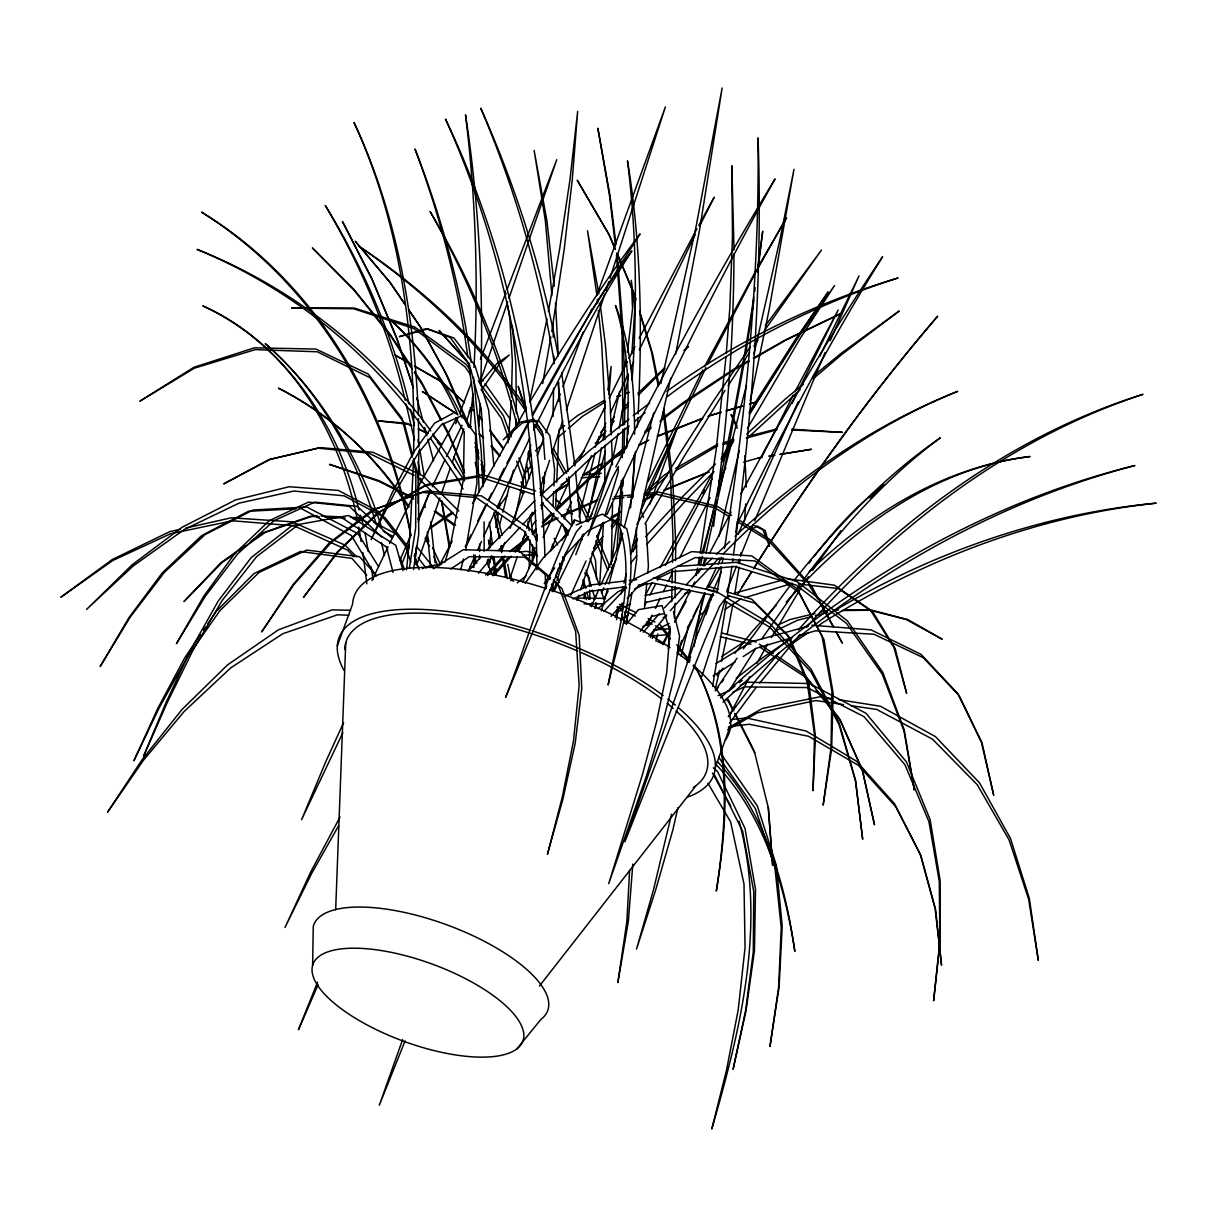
<?xml version="1.0" encoding="UTF-8"?>
<svg xmlns="http://www.w3.org/2000/svg" width="1217" height="1217" viewBox="0 0 1217 1217"><rect width="100%" height="100%" fill="white"/><g stroke="black" fill="none" stroke-linecap="round" stroke-linejoin="round"><path stroke-width="1.5" d="M612.547 502.621L611.314 564.521M413.552 459.128L410.19 532.027L406.584 569.708M413.582 453.576C415.803 340.851 401.458 225.693 353.995 122.43C396.848 213.781 414.312 314.716 418.405 414.936M479.528 558.999L479.559 555.256M479.589 551.529L479.665 544.075M634.3 454.869L632.551 498.118M634.605 434.15C634.361 390.733 631.684 346.267 615.467 305.497C629.934 351.165 629.28 399.861 626.618 447.217M674.994 603.236L674.324 618.053M675.055 597.699L675.207 586.609M675.252 582.913L675.42 569.982M675.541 560.733L675.77 544.105L672.742 479.817L668.544 444.296M733.942 253.608C733.851 334.797 727.705 415.895 717.3 496.369M734.003 249.85L731.828 165.725L732.497 236.509L729.835 307.931L726.29 353.143M624.093 452.648L624.473 428.293M624.519 424.55L624.929 398.324L623.165 330.72L617.156 253.684M312.602 965.507L313.271 926.32A124.59 45.866 20.1 0 1 458.003 929.164A124.59 45.866 20.1 0 1 541.017 1019.283L516.875 1048.887A111.751 41.135 20.1 0 1 335.786 1004.542A111.751 41.135 20.1 0 1 401.123 954.584A111.751 41.135 20.1 0 1 516.875 1048.887M480.73 384.876C483.636 294.636 479.239 204.121 465.502 114.839C475.832 198.569 478.616 283.196 473.991 367.428M553.005 416.564L553.583 388.238M622.267 457.653L622.845 429.282M622.921 425.509L622.054 332.667L616.487 255.144M671.693 601.746L671.997 586.761M672.073 583.019L672.347 569.906M672.499 562.421L673.001 538.066L670.445 474.797L663.402 412.228M532.194 563.73L532.62 545.003M511.383 400.667L508.98 431.883M511.475 396.894L512.342 361.084L509.862 318.702L507.367 303.946M529.136 568.4L529.988 539.952M603.48 522.306L599.662 585.407M604.727 480.715L605.032 445.118M638.18 413.81C642.348 329.381 641.298 244.358 627.47 160.796C636.628 233.527 637.358 307.125 632.095 380.176M335.664 909.829L345.75 642.759M418.07 503.245L418.77 450.853M472.82 393.836L470.158 427.76M552.533 517.423L552.685 513.711M553.02 506.272L553.659 491.425M553.902 485.857L554.617 469.138L549.841 435.762L538.644 420.473L522.534 422.786L503.23 439.793L520.237 422.177L534.05 419.241L542.934 433.906L544.866 459.387M555.652 506.622L556.397 489.721M556.732 482.206L558.801 431.472M515.612 428.43L516.084 419.089M516.373 413.476L515.886 363.351L512.19 325.517M536.819 539.663L537.001 535.997M620.579 529.228L619.27 545.977M620.776 525.501L622.526 491.896M622.83 486.298L623.119 480.7M629.6 870.398L626.861 921.588L617.856 982.575L628.368 921.33L632.81 864.07M477.262 456.618L477.673 449.073M478.935 426.422L480.183 403.77M621.385 480.304L616.958 549.978M631.897 353.569L634.772 309.377L631.304 280.321L632.551 308.738L627.44 352.291M483.408 483.408L484.655 464.742L481.263 408.866L469.473 364.704L450.26 337.383L426.026 328.62L399.343 336.653L427.882 328.94L453.956 338.022L475.026 365.663L488.656 410.144L493.904 466.339M744.5 520.906L745.671 503.99M668.3 648.707L669.928 626.177M609.093 394.384L611.147 366.53L607.815 390.003M635.472 451.568L630.573 507.869M637.282 427.03L637.982 417.598M415.027 560.763L416.062 547.726M726.001 356.9L716.052 450.883L700.14 553.309M552.031 549.506L552.351 545.779M508.006 442.836L508.66 435.534M541.535 508.828L542.037 503.321M542.888 494.163L544.912 472.166M644.402 608.257L646.668 584.343M647.718 573.298L648.402 565.935L646.014 524.314M623.302 477.992L611.816 561.326M626.405 447.947L627.379 438.561M627.774 434.804L628.55 427.304M623.956 590.397L624.367 586.624M737.304 521.408L735.798 532.392M716.843 500.111L713.527 526.276M757.628 272.197L762.709 231.215L757.689 268.851M487.135 563.562L487.606 559.835M489.021 548.669L491.136 531.935M581.787 540.059L582.502 534.446M732.482 562.406L732.969 558.664M733.455 554.937C752.638 416.868 762.953 277.293 758.039 137.886C759.591 275.407 746.447 412.761 724.465 548.426M754.677 291.426L755.179 287.668M739.069 567.274L734.87 593.181M739.556 563.577L740.058 559.881M740.544 556.199L741.031 552.503M616.654 619.712L618.19 608.5M632.049 592.709L626.192 623.728M633.859 579.642L636.704 559.09L636.369 527.813M413.521 569.556L418.724 534.233L418.465 476.942L413.658 458.824M621.872 607.298L622.419 603.586M753.932 300.097L745.443 355.638M726.595 601.411L712.599 686.434M727.158 597.699L731.98 566.148M628.504 375.414L619.194 428.156M722.153 563.334L723.02 557.736M409.368 568.172L415.682 527.919L415.864 471.527L413.065 460.832M474.432 565.175L475.588 557.766M753.795 297.039C740.818 382.975 723.643 468.241 703.411 552.746M542.676 383.583L550.799 337.063M551.773 331.496L564.14 249.759L572.249 179.857L577.664 111.371L570.012 179.386L559.668 248.816L548.35 311.537M744.804 359.319L724.739 467.647L706.012 553.142M696.246 575.535L697.539 568.126M698.193 564.429L699.486 557.021M694.07 646.44L702.163 600.453M716.935 592.983L721.529 567.046M732.893 604.286L727.325 633.814M596.878 473.854L601.533 447.78M602.856 440.326L603.845 434.743M495.775 527.28L498.483 512.327M499.153 508.584L500.172 502.971M532.331 562.026L535.008 547.346M536.347 539.998L537.351 534.506M671.571 814.143L653.499 889.764L636.537 949.032L655.598 890.159L672.925 829.675L677.93 807.723M603.982 411.529L605.381 404.379M530.718 444.798L514.913 518.609M533.654 429.966L534.385 426.254M619.681 391.372L610.432 431.427M624.488 367.169L625.964 359.73M675.739 353.873L699.638 229.511L722.137 87.989L695.668 228.72L660.877 383.598M547.011 318.915L529.867 400.18M588.754 512.889L596.543 475.71M611.543 464.498L618.038 433.617M719.582 670.415L715.337 688.852M721.514 661.257L726.564 637.48M670.81 377.924L630.984 553.994M750.159 401.108L768.931 310.746L793.986 169.315L779.884 239.749L753.992 353.949M573.603 523.584L574.424 519.948L582.335 522.656M703.076 565.844L704.749 558.588M595.113 453.028L579.049 516.799M597.243 443.916L598.931 436.629M739.267 450.64L719.08 536.119M698.604 572.903L699.471 569.237M700.353 565.57L702.528 556.412M626.177 574.028L623.971 583.126M653.696 412.928L624.184 527.767M688.716 625.477L681.003 656.1M605.473 451.188L585.864 521.241M615.361 617.521L618.084 606.659M621.248 593.987L623.058 586.746M460.711 569.845L463.464 558.968M465.746 549.901L476.958 482.906L475.512 434.712L461.943 415.529L441.299 424.839L418.07 453.439L394.43 493.341L371.109 539.648L392.178 492.779L413.552 452.328L434.53 423.181L452.922 413.308M499.594 525.014L501.906 515.871M502.834 512.205L509.284 486.587M510.212 482.921L513.452 470.112M681.672 640.431L677.869 654.989M746.508 385.12L718.699 492.383M704.78 593.926L687.133 662.231M655.857 641.1L657.743 633.935M713.847 510.486L701.829 553.659M488.367 566.787L491.318 555.895M497.692 532.301L498.666 528.68M622.724 533.213L608.987 583.886M601.411 610.888L607.466 589.287M695.774 575.215L697.295 569.83M698.801 564.445L700.825 557.249M445.057 562.148L451.34 540.591L463.434 479.589L464.24 431.944L455.751 417.963M555.819 584.221L553.461 591.264M556.945 580.676L565.966 552.32M602.674 523.036L580.615 589.834M604.955 515.917L618.19 472.211L618.388 466.583L612.562 477.657L588.039 535.602L611.527 464.088L589.058 520.085M604.773 294.088L566.361 410.099M605.929 290.559L608.804 281.751M609.96 278.221L665.395 106.944L598.064 291.715M552.062 587.765L553.233 584.19M555.606 577.041L558.542 568.096M701.737 676.622L716.387 632.247L725.697 597.851L719.612 606.218L704.993 639.701L624.869 841.753L696.55 636.719L713.056 593.379L710.637 600.468M562.771 420.854L552.016 453.12M540.013 488.975L549.612 460.3M517.179 556.975L509.969 578.41M518.974 551.605L525.592 531.935M526.794 528.361L532.209 512.266M577.025 600.453L578.82 595.143M705.83 614.631L708.842 605.777M452.207 462.475L463.829 428.84M466.278 421.767L473.002 402.31M480.319 381.119L492.535 345.811M493.144 344.046L507.732 301.77M508.949 298.256L556.747 159.686L507.063 289.57M416.594 565.373L439.93 497.92M441.163 494.376L450.366 467.784M633.007 551.575L637.404 539.192M649.772 504.492L677.397 427.76L640.857 510.973M402.599 1039.637L379.293 1105.279L405.094 1040.854M337.292 645.908L352.595 604.088A199.542 73.461 20.1 0 1 546.083 588.541M715.353 767.045L730.656 725.226M583.156 332.135L562.908 386.854M590.321 312.754L591.614 309.24M688.67 662.094L690.617 656.83M545.794 432.887L560.276 393.928M523.979 491.333L510.06 528.452M525.303 487.789L532.574 468.302M537.199 455.903L543.816 438.196M501.45 551.407L504.766 542.584M492.839 574.348L494.817 569.069M401.975 563.867L409.384 544.562M418.116 521.758L429.525 491.987M455.675 423.759L457.683 418.526M459.691 413.278L471.724 381.864M480.411 359.198L505.724 293.054M575.793 554.709L583.704 534.02M726.884 590.656L736.528 566.194M317.561 982.104L298.469 1029.719L318.093 984.766M737.898 562.695L739.297 559.212M740.697 555.728L753.308 524.375M754.707 520.891L825.035 352.565M550.358 551.392L561.919 524.04M399.937 560.292L410.996 534.598M594.854 608.47L597.06 603.282M564.125 518.914L571.458 501.83M576.584 489.873L591.508 455.706M697.417 627.135L711.61 594.428M830.237 340.577L859.019 275.894L819.68 356.398M713.862 589.271L721.362 572.051M417.75 519.157L430.788 490.147M591.264 606.751L598.688 589.789M702.757 597.882L704.993 592.755M570.819 595.265L586.062 560.946M601.517 592.938L603.784 587.781M605.29 584.343L616.608 558.527M595.265 447.171L605.807 423.257M738.034 534.263L798.2 401.823M677.245 652.738L704.537 592.953M468.378 570.727L475.33 555.195M477.642 550.008L481.506 541.382M483.818 536.195L495.441 510.805M600.97 584.708L622.252 537.366M652.206 638.484L653.742 635.046M596.862 536.971L603.039 523.264M643.504 498.498L705.936 367.61M610.432 413.035L628.246 373.802M630.573 368.69L633.722 361.875M432.339 486.739L444.92 459.783M343.605 722.639L325.73 761.796L301.573 819.695L342.814 732.74M522.61 582.319L536.012 552.99M543.117 537.458L554.1 513.711M647.459 625.249L652.175 615.133M706.103 589.545L716.509 567.457M496.992 507.459L529.745 438.135M606.903 514.7C658.99 400.865 714.105 288.338 775.046 178.945C718.106 272.76 665.562 369.207 615.802 466.993M556.458 508.691L568.963 481.932M639.321 349.964L695.287 234.47M371.976 580.479L387.995 546.844M718.121 564.08L721.346 557.295M579.262 460.209L605.047 406.737M647.976 481.795L702.817 369.922M655.4 608.394L660.238 598.292M663.448 591.553L666.673 584.829M668.285 581.452L672.316 573.04M533.852 429.601C563.775 368.599 594.991 308.053 631.866 250.9C594.413 302.729 562.893 358.483 532.407 414.601M554.054 591.462L578.775 540.865M792.115 403.466L797.044 393.274M799.523 388.162L838.163 310.061L794.99 391.798M446.533 456.481L462.08 425.235M465.198 546.722L470.994 534.795M663.661 644.052L670.293 630.604M465.685 547.224L487.074 503.792M609.169 398.4L627.287 361.677M588.769 520.663L592.086 513.924M736.681 525.105C781.223 433.495 828.807 343.27 882.599 256.711C831.059 333.108 784.402 412.7 740.879 493.904M389.638 543.467L413.248 496.277M687.316 628.337L691.439 620.031M693.082 616.715L698.01 606.751M477.612 521.226L485.918 504.705M488.413 499.746L491.744 493.128M499.213 478.266L504.203 468.347M679.649 557.903L710.074 497.662M674.507 622.206L690.511 590.321M692.199 586.959L694.724 581.924M761.751 457.014L793.256 395.129M728.892 716.615L749.748 676.728M644.797 605.26L646.47 601.913M649.832 595.235L655.796 583.597M488.762 500.446L529.091 422.238M628.991 358.346L634.924 346.678M639.168 338.356L696.93 228.705M699.577 226.012L714.196 197.245L698.756 225.388M707.655 364.248L756.7 270.493M562.056 540.044L568.324 530.08M645.801 594.352L652.023 582.654M662.596 643.687L669.715 630.619M439.078 565.935L452.222 541.185M703.335 565.236L706.788 558.573M709.374 553.568L731.128 512.022M704.552 366.606L756.518 269.55M417.629 487.926L456.831 417.842M506.85 463.312L527.113 424.642M657.53 580.281L659.264 576.98M665.319 565.403L712.249 478.57M532.59 415.606L590.032 313.058L640.051 233.923C599.814 287.608 563.973 344.411 529.791 402.082M469.001 412.152L472.455 405.626M718.867 481.065L725.91 467.8M340.03 817.048L310.791 871.783L285.037 927.369L311.932 872.893L338.63 825.765M603.769 599.19L608.181 590.975M660.086 567.654L713.375 471.998M703.259 597.075L705.023 593.866M708.553 587.446L720.479 566.818M472.485 503.397L526.018 408.562M632.262 546.798L636.826 538.659M645.01 523.979L683.452 457.577L725.028 390.444M675.192 620.822L686.175 601.244M747.512 428.262L800.467 337.976L834.573 285.539L798.55 336.896L749.231 414.16M756.822 663.448L767.714 644.067M771.35 637.617L800.984 587.765M590.154 605.868L592.025 602.552M593.896 599.236L595.767 595.934M611.634 567.776L613.505 564.46M757.643 268.835L786.562 217.706L757.461 267.923M650.38 637.465L654.077 630.954L669.107 623.469M721.453 462.445L733.41 441.497M702.589 493.448L704.46 490.192M722.244 459.265L733.608 439.809M720.981 458.992L726.686 449.24M728.587 446L733.334 437.861M636.887 524.344L680.12 452.983L713.329 401.26L750.068 347.058M482.647 388.39L499.411 364.005M750.463 412.852L796.329 339.163L828.184 291.913L795.386 339.558L749.063 412.259M737.791 594.048L751.71 571.625M728.816 691.286L755.635 648.57M574.424 519.948C545.733 576.417 528.513 638.271 505.679 697.295L562.467 560.276L576.417 531.738L581.422 526.048M753.734 568.43C808.818 480.046 869.683 395.175 937.668 316.222C869.775 395.403 808.788 480.35 753.582 568.795M741.625 587.659L751.589 571.944M761.629 639.184L799.31 585.301M715.216 690.845L737.046 658.123M728.101 385.698L749.55 352.413M544.273 583.673L554.663 567.837M802.033 586.183L804.118 583.049M806.217 579.9L808.301 576.752M812.484 570.469L840.917 530.688M200.425 634.65L184.786 657.728L157.936 708.127L133.885 760.792L159.184 707.838L187.296 657.165L219.851 610.721L259.069 572.431L306.669 550.084L359.471 556.686L375.977 574.88M203.558 630.026L205.643 626.953M207.727 623.88L216.078 611.558L254.034 573.557L300.386 551.499L351.926 558.375L366.697 575.276M753.81 346.16L758.085 339.908M764.474 330.537L821.475 250.063L765.341 325.669M716.387 690.13L718.486 687.088M721.605 682.509L723.689 679.451M743.435 648.798L791.795 583.278M525.12 583.369L543.269 557.812L568.293 532.863M479.65 383.735L497.205 363.305L509.33 354.984L500.643 362.879M497.631 508.402L507.58 494.863M522.717 538.888L526.018 534.278M531.54 526.565L535.936 520.404M808.925 563.395L811.115 560.444M813.306 557.492C834.132 530.597 856.89 504.766 884.5 484.609L870.109 497.814M729.515 723.141L756.137 687.468M802.718 580.768C842.103 527.463 886.752 477.292 940.315 437.846C883.968 476.729 836.353 526.809 794.123 580.372M529.973 518.412L535.586 510.973M728.283 716.615L756.822 679.101L778.865 653.073M555.91 492.87L560.489 486.983M640.294 631.258L651.81 616.456L664.452 613.52M539.466 985.998L695.941 785.695M591.934 553.659L602.521 540.257M611.938 528.361L618.997 519.416M717.056 675.694L722.989 668.27M734.825 653.392L752.593 631.091L776.446 604.971M593.622 548L603.008 536.301M611.223 526.079L618.266 517.316M524.116 474.387L531.205 465.609M566.635 471.907L568.963 469.047M573.618 463.358L584.419 450.625M630.786 562.969L636.719 555.773M759.621 683.117L800.056 634.392M648.874 636.263L666.733 614.92M670.308 610.66L689.278 589.56M439.778 564.703L442.167 561.874M626.283 624.108L638.469 609.656L662.048 605.594L670.05 631.258L666.703 672.773L656.572 721.772L642.546 774.301L608.698 883.664L646.349 776.233L662.291 724.678L674.324 676.652L679.573 636.111L673.473 611.421M478.509 573.177L491.79 557.462M798.443 629.95L800.892 627.059C893.887 523.538 1008.939 436.249 1142.976 394.323C1011.068 437.679 897.69 524.421 806.354 627.485M595.219 443.46L605.914 430.879M610.675 425.296L614.235 421.097M630.589 553.309L636.734 546.342M643.352 632.201L659.431 613.611M468.134 571.397L480.411 557.371M487.621 575.535L504.705 556.184M493.813 575.458L511.505 556.139M786.197 602.141C849.679 530.399 932.481 468.317 1030.069 456.527C945.335 466.689 869.501 513.118 809.275 571.792M485.583 575.017L502.21 557.34M492.885 574.667L508.949 556.823M646.623 544.547L685.232 501.176M600.666 432.431L605.67 426.832M610.66 421.234L614.418 417.035M611.025 616.365L623.469 602.613M627.196 598.475L638.393 586.092L695.333 557.553L754.783 560.9L799.128 592.496L823.955 639.61L833.143 693.173L831.622 748.927L823.148 805.167L831.013 747.938L831.926 691.195L822.129 636.628L796.694 588.541L751.741 555.941L691.667 551.62L634.133 579.155L629.083 584.556M691.849 586.761L719.171 557.873M562.939 557.903L587.75 530.871L612.151 518.974L626.74 528.726C639.777 581.026 619.62 634.224 608.15 684.988C617.764 632.779 635.974 577.314 619.042 524.816L602.521 514.076L576.204 524.983M645.588 536.743L682.265 496.977L715.459 463.936M603.845 611.497L626.557 587.248M498.225 550.616L520.085 527.326M522.671 524.588L535.526 510.881M621.644 412.837L628.063 406.052M638.317 395.206L664.878 368.584M664.376 607.892L682.387 588.83M686.236 584.753L701.661 568.415M515.399 552.092L528.391 538.599M532.285 534.552L536.18 530.506M542.66 523.751L553.431 513.315M514.091 551.514L528.239 536.895M532.103 532.909L535.952 528.923M542.386 522.291L551.575 513.163M486.541 550.358L534.872 500.659M686.54 499.837L714.014 471.496M623.484 407.862L628.672 402.629M637.754 393.456L664.68 367.808M722.092 457.318L724.754 454.686M723.172 553.902C790.289 485.811 868.649 427.304 957.733 391.357C876.955 423.212 804.604 473.17 740.438 531.19L735.083 536.332M704.339 565.844L712.356 558.147M716.372 554.298L729.744 541.459M528.771 457.212L531.449 454.656M535.45 450.822L542.143 444.433M540.667 505.405L543.421 502.804M546.159 500.217L592.725 456.116L629.113 425.965M556.154 510.744L588.845 479.787L626.01 448.054M747.299 438.287L800.086 389.851M684.243 350.405L688.396 346.495L684.213 350.268M555.637 509.36L590.732 476.379L627.592 445.209M644.888 495.395L667.205 475.771M540.348 495.502L588.982 451.051L628.809 419.211M723.035 702.209C839.471 592.983 979.594 506.074 1134.913 465.518C978.955 503.975 837.798 589.56 720.449 697.919M647.474 490.329L664.299 475.026L669.152 472.211M746.645 434.119L785.65 398.735L803.159 384.405M517.225 582.897L526.003 575.9M558.39 437.07L565.433 431.016M568.263 428.582L582.35 416.457L605.518 401.732M813.062 378.852L841.86 354.406L899.15 311.035L841.114 353.356L813.382 376.053M597.958 608.652L618.023 591.705L626.481 587.917M634.924 421.143L645.116 412.7M633.22 415.666L649.711 403.025M730.641 689.552L734.992 686.099M739.343 682.646L742.233 680.333M510.653 551.499L528.482 537.458M532.955 533.959L535.921 531.616M541.869 526.931L549.293 521.089L556.23 518.016M509.527 551.605L528.543 536.682M532.94 533.229L535.86 530.931M541.717 526.352L558.253 517.986M736.224 678.28L763.089 657.423L791.537 638.393M558.877 430.042L564.703 425.554M569.069 422.177L577.786 415.453L604.773 400.241M298.667 524.466L256.604 556.641L222.224 600.422L193.138 649.908L167.353 702.315L143.53 756.259L166.014 702.559L190.46 650.38L218.193 601.122L251.234 557.584L291.958 525.653L348.686 515.506L395.814 545.338L402.979 570.59M645.086 432.75L651.08 428.186M660.086 421.325L682.585 404.211L732.893 370.607L749.337 361.145M645.025 431.29L650.973 426.817M661.394 418.967L683.711 402.173L733.653 369.253L748.349 360.932M244.8 545.703L220.794 562.802L183.98 601.548L222.042 562.558L235.946 552.883M250.808 541.428L262.811 532.879L310.016 516.358L319.31 516.814M666.505 397.138C736.361 344.791 814.858 304.235 898.116 277.978C815.42 302.592 736.924 340.897 666.87 391.265M430.605 527.265L452.055 512.174M620.442 620.457L628.109 615.102M239.034 550.723L265.306 532.422L313.743 515.673L317.424 515.825M790.061 645.116L808.468 632.475M817.687 626.147L822.281 622.982C923.201 559.485 1037.188 515.719 1156.15 503.169C1039.242 514.076 926.441 554.648 826.419 615.559M616.426 612.836L622.648 608.667M625.766 606.598L630.436 603.465M725.119 609.413L740.894 598.87M429.555 528.695L453.18 513.026M450.655 569.024L469.275 556.686L524.618 557.173L550.464 578.866M721.787 656.495L743.268 642.393M600.057 525.85L604.819 522.747M611.162 518.594L619.316 513.878M713.162 675.891L735.266 661.668M743.161 656.587L755.787 648.463L791.993 637.738M433.176 568.719L463.16 549.734L519.37 551.21L550.525 577.558M699.79 614.935L706.073 610.995M726.473 598.14L729.622 596.163M716.098 663.448L751.315 641.815L808.118 626.238M555.667 491.759L568.476 484.047M582.882 475.375L602.096 463.814M555.85 491.379L568.856 483.575M583.491 474.782L603.008 463.068M675.329 470.949L717.513 445.909M675.633 468.469L717.726 444.129M754.281 358.315L785.528 340.334L840.475 313.788L785.908 339.649L753.247 358.148M727.644 729.713L757.354 712.858L815.831 700.551L843.518 704.597M561.128 484.64L569.252 480.046M728.42 727.629L762.557 708.4L820.304 696.732L831.241 698.467M752.562 528.71L757.309 526.063L765.204 530.627L769.524 546.296L763.089 529.973L754.753 525.638M422.299 568.674L425.585 566.924L441.573 563.867M642.576 501.51L655.872 494.452M610.919 517.103L620.807 511.916M643.869 499.807L657.058 492.885M556.701 490.192L568.172 484.366M612.136 458.794L622.176 453.774M638.91 445.407L647.261 441.208M611.436 458.703L623.332 452.785M638.651 445.179L648.859 440.098M775.396 630.938L797.378 620.29L811.663 616.608M732.588 692.412L744.272 686.89L807.069 687.559L863.948 716.6L904.916 764.687L928.936 821.688L939.296 881.534L939.828 941.562L933.622 1000.846L940.224 940.893L940.087 880.195L930.138 819.665L906.513 762.009L865.941 713.238L809.457 683.528L747.055 682.205L740.225 685.369M718.03 695.683L729.987 690.13M634.635 588.967L646.562 583.475M656.769 578.76L672.088 571.701L735.114 566.529L796.207 585.118L846.53 623.439L882.219 674.096L903.957 730.869L914.317 789.939L904.246 730.017L882.812 672.408L847.428 620.913L797.409 581.741L736.62 562.315L677.595 566.377M778.119 624.945L790 619.529L815.01 613.505M573.101 598.992L589.971 591.325L625.325 586.746M561.661 516.48L597.395 500.567M642.774 626.649L651.262 622.876M663.143 617.597L666.536 616.091M561.433 515.719L597.806 499.624M564.156 596.452L590.215 585.012L625.538 580.935M664.33 490.39L709.374 471.968M663.919 490.101L706.834 472.683M657.454 436.477L702.757 418.42M657.378 436.036L701.966 418.465M617.247 396.894L620.64 395.616M625.736 393.684L629.128 392.406M616.928 396.286L620.411 395.16M625.614 393.456L629.083 392.33M744.454 597.806L792.586 583.278M707.99 416.336L720.631 412.578M726.047 410.966L742.294 406.143M749.52 403.998L756.746 401.853L749.748 403.861M799.234 635.593L815.527 630.771L873.989 634.255L923.277 657.697L959.315 695.865L982.089 743.1L993.696 795.249L981.343 741.99L957.825 693.66L921.041 654.381L871.007 629.828L811.785 625.234M708.826 415.758L721.285 412.137M726.625 410.585L742.629 405.93M743.496 462.217L759.667 457.592M734.323 593.196L783.687 579.748M722.913 444.448L731.889 442.014M746.264 438.105L776.826 429.829M723.111 442.745L733.881 439.976M748.227 436.295L776.933 428.916M815.223 615.68L827.712 612.47M820.38 612.212L829.309 610.052M646.501 602.248L671.86 596.467M684.532 593.592L689.963 592.344M180.481 529.243L169.619 531.692L112.192 559.561L60.85 597.243L112.679 560.565L170.623 533.685L232.645 520.785L293.951 525.805L347.469 550.054L354.041 556.793M185.912 528.011L231.154 517.803L291.958 521.819L344.974 545.064L356.672 556.899M645.025 595.417L679.953 588.176M758.404 457.957L762.055 457.364M769.372 456.162L774.864 455.264M780.356 454.367L811.435 449.286L780.006 454.337M768.916 456.116L774.468 455.219M638.347 585.058L653.225 583.141L713.77 595.356M729.15 726.61L749.322 724.252L808.484 736.255L858.335 765.341L895.864 806.825L921.071 856.053L935.599 909.571L941.532 965.218L935.128 908.536L920.128 853.954L894.449 803.676L856.449 761.157L806.126 731.021L746.493 717.969L731.721 719.445M629.265 580.509L636.704 579.657M612.455 498.894L623.758 497.647M627.516 497.236L633.159 496.612M644.462 495.365L655.765 494.117L714.851 507.793L729.409 516.708M614.266 496.749L632.855 494.832M643.991 493.676L658.869 492.14L717.178 506.302L731.523 515.354M519.142 552.031L526.718 551.331L535.617 553.689M651.354 636.126L668.3 634.605M582.897 474.949L601.274 473.367M653.696 629.95L670.278 628.748M522.838 555.348L530.323 554.83L533.974 555.865M295.579 508.828L248.527 511.277L201.763 535.541L162.333 572.796L129.017 617.536L100.159 666.566L130.128 617.217L164.538 572.173L205.065 534.598L252.938 510.045L306.73 506.972L357.981 533.7L378.609 566.666M581.285 477.718L599.722 476.881M842.27 610.538L871.965 610.219L908.019 619.666L942.201 639.244L906.178 619.483L868.284 609.839L844.157 609.976M834.877 610.021L838.589 610.006M584.008 603.86L604.575 603.83M577.436 598.034L605.655 598.414M350.587 610.28L332.15 609.869L278.465 629.798L227.473 664.954L181.987 709.511L142.283 759.423L107.552 812.241L143.347 760.412L184.132 711.489L230.698 667.905L282.755 633.753L337.505 614.798L348.807 615.27M321.105 515.978L343.164 516.936M350.511 517.255L361.555 517.727M791.75 429.966L842.407 432.354L791.841 429.251M324.893 517.088L345.369 518.077M352.808 518.442L360.247 518.807L366.819 522.352M519.75 490.421L523.447 490.71M540.044 492.033L543.725 492.322M520.496 492.535L524.147 492.9M798.078 583.917L838.3 588.556L872.908 612.09L895.225 648.646L906.65 693.371L893.917 647.505L870.277 609.823L834.36 585.164L787.338 578.744M850.896 705.677L876.727 709.435L932.496 739.175L977.266 784.722L1009.015 839.745L1028.654 899.302L1038.314 960.38L1029.399 898.663L1010.506 838.483L979.502 782.82L935.477 736.635L880.454 706.256L838.528 699.623M653.438 577.725L715.779 591.219L769.737 623.469L811.024 669.107L839.091 722.685L855.536 780.188L862.67 839.274L855.505 781.101L839.015 724.48L810.933 671.814L769.6 627.074L723.78 600.483M469.777 566.605L473.276 567.411L469.868 566.59M720.205 636.658L750.95 644.265M721.605 632.946L756.259 642.059M708.081 590.062L715.307 592.086M727.979 595.615L755.103 603.176L790 637.906L808.97 684.319L815.436 736.315L813.032 790.715L814.584 735.311L807.251 682.296L787.429 634.878L751.68 599.129L726.808 591.827M707.275 586.077L717.924 589.211M535.632 490.968L483.012 474.889L427.669 484.381L379.263 512.357L338.341 551.575L303.489 597.41L337.246 552.046L377.072 513.27L424.383 485.766L478.631 476.745L533.776 494.376M414.693 471.968L372.934 452.283L320.588 447.597L270.159 459.372L223.761 483.894L268.774 459.646L317.804 448.16L368.766 453.15L414.145 475.406M418.04 473.55L423.044 475.908L458.824 511.064M411.62 425.6L406.615 423.197L378.563 420.899L408.471 424.307L411.833 425.935M418.283 428.795L428.293 433.587M418.542 429.221L426.954 433.313M616.882 607.085L621.917 609.534M625.264 611.162L635.335 616.045M647.064 621.75L652.099 624.199M655.446 625.827L662.154 629.083L670.476 638.971M413.095 497.647L378.259 480.365L329.503 464.377L379.278 481.536L413.643 499.076M657.18 641.268L663.828 644.569M619.377 604.347L636.293 612.79M648.129 618.692L654.898 622.07M373.634 522.26L395.525 533.67M383.218 531.19L393.061 536.499M301.223 508.523L351.378 535.556L375.84 576.234M411.163 364.202L395.16 355.121L411.529 364.568M414.358 366.028L439.945 380.571L463.707 401.914M414.799 366.454L440.995 381.575L464.529 402.781M737.502 521.652L768.262 540.47L806.232 581.924M737.913 519.37L769.813 539.481L812.074 586.959L833.447 626.649M455.386 412.913L422.284 391.463L456.877 414.115M759.773 647.094L805.715 677.352L812.652 685.977M340.638 516.921L386.413 547.011L393.03 572.355M759.362 644.143L773.297 653.514M776.4 655.598L804.27 674.34L839.411 718.486L862.168 769.752L874.491 824.822L862.64 770.757L840.369 720.494L816.12 690.298M435.473 511.17L455.645 525.135M434.302 511.399L454.23 525.409M584.799 572.918L587.735 575.245M585.134 574.074L588.054 576.417M553.339 581.285L561.965 588.511L579.14 635.365L581.772 688.274L575.2 743.207L563.015 798.702L547.452 854.258L562.148 797.713L573.45 741.229L579.155 685.293L575.641 631.395L557.599 583.552L553.355 579.961M555.682 499.213L559.866 502.758M568.233 509.847L571.032 512.22M555.804 499.761L559.987 503.336M566.985 509.284L572.568 514.046M713.284 767.805L717.528 771.517L745.002 828.366L755.498 889.414L754.464 950.477L746.082 1010.445L733.09 1069.271L745.489 1011.144L753.293 951.877L753.734 891.513L742.644 831.165L714.592 775.016M466.72 422.786L470.933 426.513M479.376 433.952L483.59 437.679M466.613 422.862L470.827 426.589M479.239 434.043L483.453 437.77M470.69 408.197L473.489 410.707M470.066 407.771L472.835 410.266M392.239 538.264L357.174 506.348L314.671 502.119L273.901 520.77L237.452 554.131L205.262 596.3L176.435 643.671L203.695 596.3L234.318 554.115L269.2 520.754L308.403 502.119L349.325 506.333L381.545 536.986M433.678 436.584L441.239 444.251M417.492 477.064L457.196 517.666M540.546 493.402L571.351 525.227M726.077 699.243L728.694 701.95L732.893 710.18M715.413 763.82C763.455 814.082 784.539 883.998 794.838 951.375C785.193 883.42 764.945 812.758 717.33 761.446M437.283 442.121L439.733 444.707M541.519 502.651L568.598 531.646M808.773 584.692L817.687 598.931M469.001 363.731L439.109 330.461L468.606 363.427M491.531 445.681L500.187 455.706M490.983 446.213L499.563 456.314M677.595 647.444L689.461 661.576M693.036 665.805L697.782 671.465C732.391 739.358 728.405 817.976 716.311 891.057C727.812 816.485 731.25 736.985 696.033 667.874L693.614 664.984M659.964 624.595L669.578 636.141M676.789 644.797L690.009 660.664M510.166 576.843L513.696 581.148M416.397 546.25L432.948 566.818M409.018 548.03L385.12 517.742L344.152 495.836L293.753 491.044L238.958 503.169L184.452 529.395L133.231 565.935L86.559 609.428L132.09 564.855L182.154 527.235L235.505 499.944L289.159 486.739L338.402 490.451L378.228 511.292L405.535 546.266L410.874 562.3M418.116 557.751L426.117 568.08M479.757 416.503L482.008 419.5M489.858 430.012L503.321 448.039M478.798 416.001L482.175 420.565M490.04 431.198L503.549 449.438M470.751 370.607L466.4 364.598L414.769 327.084L354.101 308.023L291.517 308.129L353.63 308.753L413.826 328.514L464.985 366.758L470.355 374.364M478.372 381.104L503.397 415.621L511.14 436.705M718.608 757.233L755.377 808.59L774.864 867.234L781.238 927.613L778.606 987.565L769.965 1046.529L779.093 986.896L782.212 926.259L776.309 865.211L757.309 805.882L721.027 753.871M409.155 506.911C376.935 456.664 331.496 415.514 278.45 388.177C331.937 414.906 376.722 456.938 408.349 507.55M480.639 377.498L483.103 381.027M485.035 383.705L510.349 419.333M481.095 389.577L501.51 418.496L509.086 439.839M430.757 430.879C372.143 349.751 290.042 286.33 197.032 249.379C289.235 287.364 370.044 351.819 427.258 433.465M432.887 433.982L464.62 480.913M405.428 304.904L389.881 282.101L355.258 241.27L390.535 283.181L405.367 304.98M408.547 309.468L419.941 326.186L445.528 372.995L468.606 427.304M408.547 309.65L421.249 328.347L447.491 376.236L469.427 426.376M526.261 408.106C482.419 343.316 423.79 289.57 358.939 246.245C423.653 290.498 481.978 345.156 525.455 410.661M536.788 423.653L542.052 431.427M521.18 482.069L524.238 486.663M430.407 438.181L458.718 480.669L463.023 489.067M534.872 424.839L543.238 437.435M411.605 366.986L390.231 334.34L353.751 289.25L312.358 247.918L353.98 290.102L390.687 336.044L412.213 369.268M414.662 371.641L421.782 382.518L441.619 420.139M414.267 372.432L422.466 385.089L440.737 420.017M708.005 783.337L730.611 821.886L743.998 884.014L745.063 947.647L738.217 1009.836L726.503 1070.184L711.793 1129.011C740.347 1029.841 767.014 923.627 739.069 821.216M528.847 451.355L531.57 456.177M528.437 451.431L531.16 456.314M819.513 602.202L833.219 626.801M835.957 631.714L842.347 643.184L836.109 631.608M712.462 773.008L730.808 806.263M488.397 559.105L490.238 562.437M426.224 536.21L428.947 541.185M432.583 547.817L440.508 564.703M453.85 457.044L464.514 476.547M537.169 540.972L530.916 529.486L481.536 495.897L426.361 490.983L375.323 509.147L331.359 542.31L293.982 584.449L261.67 631.897L292.917 584.784L329.244 542.98L372.143 510.151L422.132 492.322L476.243 497.586L524.573 531.494L537.503 556.275M555.926 575.443L559.501 582M425.068 538.233L429.418 546.342M553.446 448.601L566.635 473.246M576.295 491.303L589.484 518.244M443.338 423.41L448.525 433.222L464.225 470.629M551.605 450.047L563.821 473.322M566.437 478.311L569.054 483.301M577.786 499.928L588.115 521.941M547.848 576.082L549.567 579.383M552.153 584.343L554.328 591.356M442.471 423.349L449.438 436.66L464.575 472.926M737.076 426.041L731.067 414.48L737.167 428.338M554.131 538.279L557.599 544.988M489.706 541.139L491.425 544.486M734.581 713.466L754.753 752.958M727.949 699.09L733.881 710.819M735.585 714.166L754.251 751.041L768.459 808.316L772.643 865.363L768.216 807.358M452.42 462.034L455.736 468.667M521.272 482.236L522.93 485.583M543.025 477.262L544.531 480.654M542.386 477.84L544.638 482.997M487.013 562.452L492.809 575.687M462.232 417.903C445.209 380.662 420.61 347.043 390.094 319.691C419.272 346.115 442.41 378.852 457.927 414.997M615.041 248.633L609.185 234.942L577.238 180.192L608.713 233.938L615.391 249.531M617.247 253.775L635.746 298.5M616.882 252.999L633.19 291.122L635.928 300.173M596.802 535.784L609.976 567.35M595.874 540.941L607.876 570.301M510.395 575.55L512.494 580.752M433.952 556.534L437.466 565.22M562.573 557.006L563.943 560.459M552.366 544.182L553.659 547.68M559.501 563.425L561.448 568.674M592.344 551.818L595.539 560.52L596.558 579.231M518.883 457.79L524.694 473.611L526.231 484.883M640.903 510.349L643.458 517.331M473.626 554.769L476.745 563.288M399.997 557.188L404.44 569.526M381.575 527.159C359.213 457.44 320.71 392.102 265.245 343.65C319.66 391.007 356.018 455.919 376.357 524.557M516.662 461.182L522.352 477.201L523.751 488.26M414.191 555.545L419.104 569.586M525.622 407.908L518.183 386.337L524.436 407.254M565.57 528.148L568.004 535.221M583.156 579.429L585.925 588.389M474.98 442.501L478.677 453.241M481.156 460.406L484.853 471.162M590.154 558.466L599.205 585.088M601.015 590.412L603.419 597.517M475.132 446.609L478.692 457.12M481.08 464.149L484.047 472.911M562.71 524.284L566.316 535.039M413.43 387.721L396.636 337.733L371.854 278.617L342.433 221.479L372.143 279.651L397.214 339.802L413.172 387.402M416.716 397.989L417.903 401.504M386.565 546.6L387.736 550.114M474.082 496.414L475.223 499.913M488.641 541.732L489.797 545.277M476.06 450.412L478.889 459.205M481.704 467.997L483.97 475.041M586.046 570.332L591.188 586.427M592.329 590.002L595.189 598.947M621.72 603.252L622.861 606.857M624.564 612.257L627.424 621.248M619.879 607.374L620.974 610.919M622.07 614.463L624.823 623.317M639.549 310.989L652.586 353.828L658.914 385.044M639.746 312.83L651.217 350.815L658.23 386.185M475.178 462.521L478.859 475.056M519.142 420.884C499.305 347.393 468.682 277.065 430.088 211.515C468.469 278.799 498.285 350.998 517.24 426.148M358.969 509.893C338.235 424.231 284.322 343.681 202.767 305.832C288.748 344.183 340.03 432.111 357.783 521.576M360.46 515.217L363.427 525.835M412.685 455.188L404.014 422.573L369.998 377.711L317.287 351.774L255.296 349.614L194.34 368.188L139.864 401.184L193.914 367.275L254.429 347.819L315.994 349.066L368.264 374.091L401.853 418.055L412.137 457.273M495.775 510.349L502.119 535.328M417.035 398.431L423.257 422.086M424.703 427.547L426.908 435.671M427.852 439.261L433.541 460.847M586.853 592.04L588.739 599.342M494.239 512.585L499.883 538.097M584.525 592.466L586.32 599.646M492.505 556.154L496.11 570.667M488.428 540.135L490.253 547.513M492.55 556.747L495.76 569.662M409.079 403.907C392.224 333.747 363.001 266.903 325.289 205.49C361.251 266.036 389.075 331.617 405.17 400.271M410.433 409.277L414.449 425.402M381.408 542.615L384.542 555.5M406.022 403.877L414.51 440.022M494.3 514.122L499.335 537.64M527.95 453.135L532.346 473.002M410.646 533.594C387.325 404.44 315.264 281.294 201.55 212.154C314.777 282.876 386.732 406.28 410.722 535.83M526.535 464.149L529.547 478.707M489.31 522.276L492.444 544.242M663.752 408.912L668.103 440.554M558.238 355.957C542.523 270.615 516.145 187.372 480.745 108.176C515.369 189.639 540.12 275.209 554.252 362.605M561.6 372.63L575.017 465.928M441.801 500.917L449.94 546.722M441.421 500.978L449.271 547.422M507.763 564.399L510.942 580.737M744.85 455.599L746.295 487.104M501.252 545.475L502.286 550.997M503.321 556.519L507.428 578.623M365.07 533.092L368.325 551.666M370.942 566.513L373.223 579.52M418.024 439.733L418.998 445.331M419.637 449.058L424.444 476.988M505.177 291.03L505.8 294.712M500.826 547.011L501.708 552.64M502.317 556.397L505.587 577.025M418.116 461.882L420.139 474.645M420.717 478.296L421.295 481.947M358.832 527.022L361.13 541.58M362.864 552.503L366.849 583.825M471.268 362.438C461.273 289.327 441.817 217.676 414.982 148.976C440.113 216.124 458.505 285.904 467.8 357.037M473.489 377.27L481.263 451.461L482.875 486.663M468.56 362.651L472.683 392.574L477.825 454.382L479.102 491.79M530.323 514.958L532.879 533.746M415.134 556.184L416.138 563.684M414.708 553.689L416.168 564.764M598.825 293.921L587.507 230.713L596.938 295.518M600.042 303.322L605.397 344.67L610.234 404.896L611.36 434.804M494.117 557.082L496.171 575.413M527.95 521.469L529.121 530.688M557.949 383.066L568.156 471.207M616 244.298L609.991 195.481L597.836 128.196L609.611 196.135L615.406 245.925M540.759 484.944L541.641 492.322M554.267 286.147L546.874 220.505L534.126 150.406L545.322 220.551L551.925 295.655M551.544 584.145L552.351 591.66M430.788 521.758L435.108 562.847M597.304 299.26L597.669 303.003M598.399 310.502L601.7 344.183L604.712 404.181L604.986 439.535M575.55 471.557L580.357 522.093M545.825 579.49L546.524 587.05M424.763 503.823L425.098 507.595M427.35 532.072L430.468 565.981M568.582 476.851L572.264 525.714M555.515 303.094L558.223 354.071M583.323 580.068L583.704 587.552M611.573 440.402L612.486 464.696M552.822 323.996L553.248 337.215M553.841 356.109L554.07 363.67M589.347 577.421L589.591 586.579M589.697 590.245L589.941 599.403M544.881 556.945L544.668 547.544C538.097 400.347 509.315 252.604 445.468 119.068C509.436 260.088 535.434 415.727 536.971 569.845M545.277 573.892L545.612 588.952M418.435 418.724L418.724 447.08M584.069 595.037L584.114 598.764M595.767 602.628L595.782 608.317M558.755 382.381L558.77 401.26M484.092 521.834L484.138 551.377M473.915 557.995L473.915 567.441M676.089 710.956A191.571 70.525 20.1 0 1 693.218 787.597M344.807 649.513A191.571 70.525 20.1 0 1 577.71 651.065M581.072 652.525A191.571 70.525 20.1 0 1 661.82 699.045M667.144 703.259A191.571 70.525 20.1 0 1 673.199 708.385M678.31 707.579A199.542 73.461 20.1 0 1 687.803 796.983M344.122 670.582A199.542 73.461 20.1 0 1 530.779 630.36M532.529 630.923A199.542 73.461 20.1 0 1 663.143 695.47M667.89 699.075A199.542 73.461 20.1 0 1 675.435 705.13M549.582 589.682A199.542 73.461 20.1 0 1 670.019 647.642M678.447 653.666A199.542 73.461 20.1 0 1 689.278 662.109M695.013 666.977A199.542 73.461 20.1 0 1 725.378 740.027"/></g></svg>
